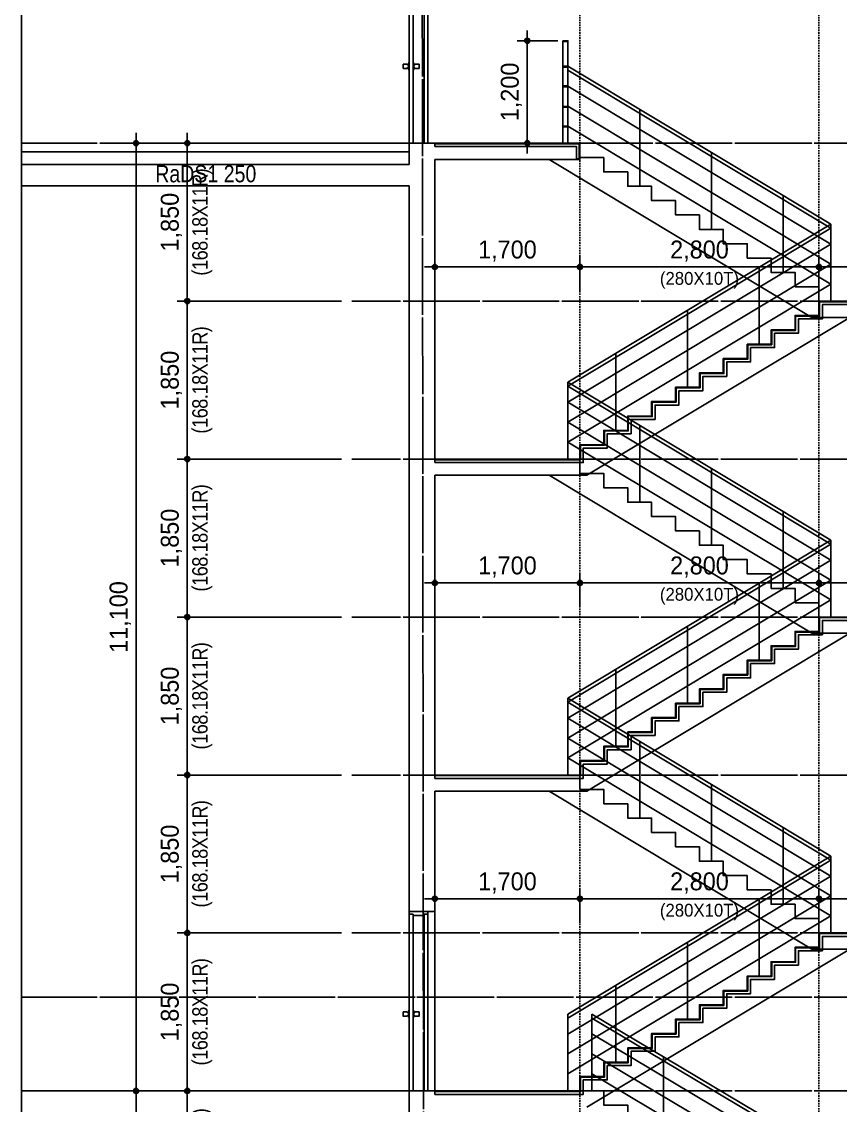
# Model space of a CAD drawing. Header units: millimetres. Extents: x 11948722 to 13111668, y -10771712 to -10232988.
# Drawn here: x 12461571 to 12471161, y -10547217 to -10534525 of the extents above; entities that cross this region are included whole.
import ezdxf
from ezdxf.enums import TextEntityAlignment as Align

# ---------------------------------------------------------------- set-up
doc = ezdxf.new("R2010")
doc.units = ezdxf.units.MM
doc.header["$LTSCALE"] = 150
doc.header["$MEASUREMENT"] = 0
doc.linetypes.add('CEN', pattern=[6.2, 6, -0.1, 0, -0.1])
doc.linetypes.add('Xref-계단단면도$0$H', pattern=[1, 0.6, -0.4])
doc.layers.get('0').update_dxf_attribs({"linetype": 'CONTINUOUS'})
doc.layers.get('Defpoints').update_dxf_attribs({"color": 117, "linetype": 'CONTINUOUS'})
for name, color, linetype in [('A-DOOR', 4, 'CONTINUOUS'), ('A-FIN-4', 9, 'CONTINUOUS'), ('A-중심선', 10, 'CEN'), ('CON-C', 2, 'CONTINUOUS'), ('ELE-06', 6, 'CONTINUOUS'), ('ELE-8', 8, 'CONTINUOUS'), ('Xref-계단단면도$0$3 dim0', 7, 'CONTINUOUS'), ('Xref-계단단면도$0$A-CEIL', 6, 'CONTINUOUS'), ('Xref-계단단면도$0$A-DIM', 7, 'CONTINUOUS')]:
    doc.layers.add(name, color=color, linetype=linetype)
doc.styles.add('A.NARROW', font='ARIALN.TTF')
doc.styles.add('Xref-계단단면도$0$나눔고딕 Se', font='')
doc.styles.get('Xref-계단단면도$0$나눔고딕 Se').set_extended_font_data('Dotum')
doc.dimstyles.new('Xref-계단단면도$0$A1-100', dxfattribs={"dimtxt": 3, "dimasz": 1, "dimexe": 2, "dimexo": 2, "dimgap": 1, "dimtad": 1, "dimdec": 0, "dimzin": 12, "dimdsep": 46, "dimlunit": 6, "dimtxsty": 'Xref-계단단면도$0$나눔고딕 Se', "dimblk1": 'Xref-계단단면도$0$DIMDOT', "dimblk2": 'Xref-계단단면도$0$DIMDOT', "dimsah": 1, "dimcen": -1, "dimdle": 2, "dimclrd": 256, "dimclre": 256, "dimclrt": 3, "dimadec": 0, "dimazin": 0, "dimtfac": 1, "dimtdec": 0, "dimtix": 1, "dimtmove": 2, "dimatfit": 3, "dimldrblk": 'Xref-계단단면도$0$DIMDOT', "dimfxl": 1, "dimtvp": 1, "dimtolj": 1, "dimtzin": 12, "dimlwd": -1, "dimlwe": -1, "dimarcsym": 0})

# ---------------------------------------------------------------- blocks, each defined once
blk = doc.blocks.new('Xref-계단단면도$0$DIMDOT')
at = {"color": 0}
blk.add_line((-2, 0), (2, 0), dxfattribs=at)
for radius in [0.5, 0.25]:
    blk.add_circle((0, 0), radius, dxfattribs=at)
blk = doc.blocks.new('*D413')
at = {"layer": 'Defpoints', "color": 0, "ltscale": 1200}
for p in [(12457971, -10531448), (12461571, -10531448), (12461571, -10565948)]:
    blk.add_point(p, dxfattribs=at)
at = {"layer": 'Xref-계단단면도$0$3 dim0'}
for p, q in [((12461451, -10531448), (12457851, -10531448)), ((12457971, -10565888), (12457971, -10531508)), ((12461451, -10565948), (12457851, -10565948))]:
    blk.add_line(p, q, dxfattribs=at)
at = {"layer": 'Xref-계단단면도$0$3 dim0', "ltscale": 1200, "xscale": 60, "yscale": 60, "zscale": 60}
for p, rotation in [((12457971, -10531448), 90), ((12457971, -10565948), 270)]:
    blk.add_blockref('Xref-계단단면도$0$DIMDOT', p, dxfattribs=dict(at, rotation=rotation))
at = {"layer": 'Xref-계단단면도$0$3 dim0', "color": 3, "ltscale": 1200, "insert": (12457785, -10548698), "char_height": 210, "attachment_point": 5, "rotation": 90, "style": 'Xref-계단단면도$0$나눔고딕 Se'}
blk.add_mtext('\\A1;34,500', dxfattribs=at)
blk = doc.blocks.new('*D401')
at = {"layer": 'Defpoints', "color": 0, "lineweight": -3, "ltscale": 1200}
for p in [(12468111, -10537398), (12466411, -10537798), (12468111, -10537798)]:
    blk.add_point(p, dxfattribs=at)
at = {"layer": 'Xref-계단단면도$0$3 dim0'}
for p, q in [((12466411, -10537678), (12466411, -10537278)), ((12468111, -10537678), (12468111, -10537278)), ((12466471, -10537398), (12468051, -10537398))]:
    blk.add_line(p, q, dxfattribs=at)
at = {"layer": 'Xref-계단단면도$0$3 dim0', "ltscale": 1200, "xscale": 60, "yscale": 60, "zscale": 60, "rotation": 180}
blk.add_blockref('Xref-계단단면도$0$DIMDOT', (12466411, -10537398), dxfattribs=at)
at = {"layer": 'Xref-계단단면도$0$3 dim0', "ltscale": 1200, "xscale": 60, "yscale": 60, "zscale": 60}
blk.add_blockref('Xref-계단단면도$0$DIMDOT', (12468111, -10537398), dxfattribs=at)
at = {"layer": 'Xref-계단단면도$0$3 dim0', "color": 3, "ltscale": 1200, "insert": (12467261, -10537213), "char_height": 210, "attachment_point": 5, "style": 'Xref-계단단면도$0$나눔고딕 Se'}
blk.add_mtext('\\A1;1,700', dxfattribs=at)
blk = doc.blocks.new('*D402')
at = {"layer": 'Defpoints', "color": 0, "lineweight": -3, "ltscale": 1200}
for p in [(12470911, -10537398), (12468111, -10537798), (12470911, -10537798)]:
    blk.add_point(p, dxfattribs=at)
at = {"layer": 'Xref-계단단면도$0$3 dim0'}
for p, q in [((12468111, -10537678), (12468111, -10537278)), ((12470911, -10537678), (12470911, -10537278)), ((12468171, -10537398), (12470851, -10537398))]:
    blk.add_line(p, q, dxfattribs=at)
at = {"layer": 'Xref-계단단면도$0$3 dim0', "ltscale": 1200, "xscale": 60, "yscale": 60, "zscale": 60, "rotation": 180}
blk.add_blockref('Xref-계단단면도$0$DIMDOT', (12468111, -10537398), dxfattribs=at)
at = {"layer": 'Xref-계단단면도$0$3 dim0', "ltscale": 1200, "xscale": 60, "yscale": 60, "zscale": 60}
blk.add_blockref('Xref-계단단면도$0$DIMDOT', (12470911, -10537398), dxfattribs=at)
at = {"layer": 'Xref-계단단면도$0$3 dim0', "color": 3, "ltscale": 1200, "char_height": 210, "attachment_point": 5, "style": 'Xref-계단단면도$0$나눔고딕 Se'}
for s, insert in [('\\A1;2,800', (12469511, -10537213)), ('\\H0.714286x;(280X10T)', (12469511, -10537554))]:
    blk.add_mtext(s, dxfattribs=dict(at, insert=insert))
blk = doc.blocks.new('*D403')
at = {"layer": 'Defpoints', "color": 0, "lineweight": -3, "ltscale": 1200}
for p in [(12472311, -10537398), (12470910, -10537798), (12472311, -10537798)]:
    blk.add_point(p, dxfattribs=at)
at = {"layer": 'Xref-계단단면도$0$3 dim0'}
for p, q in [((12470910, -10537678), (12470910, -10537278)), ((12472311, -10537678), (12472311, -10537278)), ((12470970, -10537398), (12472251, -10537398))]:
    blk.add_line(p, q, dxfattribs=at)
at = {"layer": 'Xref-계단단면도$0$3 dim0', "ltscale": 1200, "xscale": 60, "yscale": 60, "zscale": 60, "rotation": 180}
blk.add_blockref('Xref-계단단면도$0$DIMDOT', (12470910, -10537398), dxfattribs=at)
at = {"layer": 'Xref-계단단면도$0$3 dim0', "ltscale": 1200, "xscale": 60, "yscale": 60, "zscale": 60}
blk.add_blockref('Xref-계단단면도$0$DIMDOT', (12472311, -10537398), dxfattribs=at)
at = {"layer": 'Xref-계단단면도$0$3 dim0', "color": 3, "ltscale": 1200, "insert": (12471610, -10537213), "char_height": 210, "attachment_point": 5, "style": 'Xref-계단단면도$0$나눔고딕 Se'}
blk.add_mtext('\\A1;1,400', dxfattribs=at)
blk = doc.blocks.new('*D404')
at = {"layer": 'Defpoints', "color": 0, "lineweight": -3, "ltscale": 1200}
for p in [(12468111, -10541098), (12466411, -10541498), (12468111, -10541498)]:
    blk.add_point(p, dxfattribs=at)
at = {"layer": 'Xref-계단단면도$0$3 dim0'}
for p, q in [((12466411, -10541378), (12466411, -10540978)), ((12468111, -10541378), (12468111, -10540978)), ((12466471, -10541098), (12468051, -10541098))]:
    blk.add_line(p, q, dxfattribs=at)
at = {"layer": 'Xref-계단단면도$0$3 dim0', "ltscale": 1200, "xscale": 60, "yscale": 60, "zscale": 60, "rotation": 180}
blk.add_blockref('Xref-계단단면도$0$DIMDOT', (12466411, -10541098), dxfattribs=at)
at = {"layer": 'Xref-계단단면도$0$3 dim0', "ltscale": 1200, "xscale": 60, "yscale": 60, "zscale": 60}
blk.add_blockref('Xref-계단단면도$0$DIMDOT', (12468111, -10541098), dxfattribs=at)
at = {"layer": 'Xref-계단단면도$0$3 dim0', "color": 3, "ltscale": 1200, "insert": (12467261, -10540913), "char_height": 210, "attachment_point": 5, "style": 'Xref-계단단면도$0$나눔고딕 Se'}
blk.add_mtext('\\A1;1,700', dxfattribs=at)
blk = doc.blocks.new('*D405')
at = {"layer": 'Defpoints', "color": 0, "lineweight": -3, "ltscale": 1200}
for p in [(12470911, -10541098), (12468111, -10541498), (12470911, -10541498)]:
    blk.add_point(p, dxfattribs=at)
at = {"layer": 'Xref-계단단면도$0$3 dim0'}
for p, q in [((12468111, -10541378), (12468111, -10540978)), ((12470911, -10541378), (12470911, -10540978)), ((12468171, -10541098), (12470851, -10541098))]:
    blk.add_line(p, q, dxfattribs=at)
at = {"layer": 'Xref-계단단면도$0$3 dim0', "ltscale": 1200, "xscale": 60, "yscale": 60, "zscale": 60, "rotation": 180}
blk.add_blockref('Xref-계단단면도$0$DIMDOT', (12468111, -10541098), dxfattribs=at)
at = {"layer": 'Xref-계단단면도$0$3 dim0', "ltscale": 1200, "xscale": 60, "yscale": 60, "zscale": 60}
blk.add_blockref('Xref-계단단면도$0$DIMDOT', (12470911, -10541098), dxfattribs=at)
at = {"layer": 'Xref-계단단면도$0$3 dim0', "color": 3, "ltscale": 1200, "char_height": 210, "attachment_point": 5, "style": 'Xref-계단단면도$0$나눔고딕 Se'}
for s, insert in [('\\A1;2,800', (12469511, -10540913)), ('\\H0.714286x;(280X10T)', (12469511, -10541254))]:
    blk.add_mtext(s, dxfattribs=dict(at, insert=insert))
blk = doc.blocks.new('*D406')
at = {"layer": 'Defpoints', "color": 0, "lineweight": -3, "ltscale": 1200}
for p in [(12472311, -10541098), (12470911, -10541498), (12472311, -10541498)]:
    blk.add_point(p, dxfattribs=at)
at = {"layer": 'Xref-계단단면도$0$3 dim0'}
for p, q in [((12470911, -10541378), (12470911, -10540978)), ((12472311, -10541378), (12472311, -10540978)), ((12470971, -10541098), (12472251, -10541098))]:
    blk.add_line(p, q, dxfattribs=at)
at = {"layer": 'Xref-계단단면도$0$3 dim0', "ltscale": 1200, "xscale": 60, "yscale": 60, "zscale": 60, "rotation": 180}
blk.add_blockref('Xref-계단단면도$0$DIMDOT', (12470911, -10541098), dxfattribs=at)
at = {"layer": 'Xref-계단단면도$0$3 dim0', "ltscale": 1200, "xscale": 60, "yscale": 60, "zscale": 60}
blk.add_blockref('Xref-계단단면도$0$DIMDOT', (12472311, -10541098), dxfattribs=at)
at = {"layer": 'Xref-계단단면도$0$3 dim0', "color": 3, "ltscale": 1200, "insert": (12471611, -10540913), "char_height": 210, "attachment_point": 5, "style": 'Xref-계단단면도$0$나눔고딕 Se'}
blk.add_mtext('\\A1;1,400', dxfattribs=at)
blk = doc.blocks.new('*D407')
at = {"layer": 'Defpoints', "color": 0, "lineweight": -3, "ltscale": 1200}
for p in [(12468111, -10544798), (12466411, -10545198), (12468111, -10545198)]:
    blk.add_point(p, dxfattribs=at)
at = {"layer": 'Xref-계단단면도$0$3 dim0'}
for p, q in [((12466411, -10545078), (12466411, -10544678)), ((12468111, -10545078), (12468111, -10544678)), ((12466471, -10544798), (12468051, -10544798))]:
    blk.add_line(p, q, dxfattribs=at)
at = {"layer": 'Xref-계단단면도$0$3 dim0', "ltscale": 1200, "xscale": 60, "yscale": 60, "zscale": 60, "rotation": 180}
blk.add_blockref('Xref-계단단면도$0$DIMDOT', (12466411, -10544798), dxfattribs=at)
at = {"layer": 'Xref-계단단면도$0$3 dim0', "ltscale": 1200, "xscale": 60, "yscale": 60, "zscale": 60}
blk.add_blockref('Xref-계단단면도$0$DIMDOT', (12468111, -10544798), dxfattribs=at)
at = {"layer": 'Xref-계단단면도$0$3 dim0', "color": 3, "ltscale": 1200, "insert": (12467261, -10544613), "char_height": 210, "attachment_point": 5, "style": 'Xref-계단단면도$0$나눔고딕 Se'}
blk.add_mtext('\\A1;1,700', dxfattribs=at)
blk = doc.blocks.new('*D408')
at = {"layer": 'Defpoints', "color": 0, "lineweight": -3, "ltscale": 1200}
for p in [(12470911, -10544798), (12468111, -10545198), (12470911, -10545198)]:
    blk.add_point(p, dxfattribs=at)
at = {"layer": 'Xref-계단단면도$0$3 dim0'}
for p, q in [((12468111, -10545078), (12468111, -10544678)), ((12470911, -10545078), (12470911, -10544678)), ((12468171, -10544798), (12470851, -10544798))]:
    blk.add_line(p, q, dxfattribs=at)
at = {"layer": 'Xref-계단단면도$0$3 dim0', "ltscale": 1200, "xscale": 60, "yscale": 60, "zscale": 60, "rotation": 180}
blk.add_blockref('Xref-계단단면도$0$DIMDOT', (12468111, -10544798), dxfattribs=at)
at = {"layer": 'Xref-계단단면도$0$3 dim0', "ltscale": 1200, "xscale": 60, "yscale": 60, "zscale": 60}
blk.add_blockref('Xref-계단단면도$0$DIMDOT', (12470911, -10544798), dxfattribs=at)
at = {"layer": 'Xref-계단단면도$0$3 dim0', "color": 3, "ltscale": 1200, "char_height": 210, "attachment_point": 5, "style": 'Xref-계단단면도$0$나눔고딕 Se'}
for s, insert in [('\\A1;2,800', (12469511, -10544613)), ('\\H0.714286x;(280X10T)', (12469511, -10544954))]:
    blk.add_mtext(s, dxfattribs=dict(at, insert=insert))
blk = doc.blocks.new('*D409')
at = {"layer": 'Defpoints', "color": 0, "lineweight": -3, "ltscale": 1200}
for p in [(12472311, -10544798), (12470911, -10545198), (12472311, -10545198)]:
    blk.add_point(p, dxfattribs=at)
at = {"layer": 'Xref-계단단면도$0$3 dim0'}
for p, q in [((12470911, -10545078), (12470911, -10544678)), ((12472311, -10545078), (12472311, -10544678)), ((12470971, -10544798), (12472251, -10544798))]:
    blk.add_line(p, q, dxfattribs=at)
at = {"layer": 'Xref-계단단면도$0$3 dim0', "ltscale": 1200, "xscale": 60, "yscale": 60, "zscale": 60, "rotation": 180}
blk.add_blockref('Xref-계단단면도$0$DIMDOT', (12470911, -10544798), dxfattribs=at)
at = {"layer": 'Xref-계단단면도$0$3 dim0', "ltscale": 1200, "xscale": 60, "yscale": 60, "zscale": 60}
blk.add_blockref('Xref-계단단면도$0$DIMDOT', (12472311, -10544798), dxfattribs=at)
at = {"layer": 'Xref-계단단면도$0$3 dim0', "color": 3, "ltscale": 1200, "insert": (12471611, -10544613), "char_height": 210, "attachment_point": 5, "style": 'Xref-계단단면도$0$나눔고딕 Se'}
blk.add_mtext('\\A1;1,400', dxfattribs=at)
blk = doc.blocks.new('*U136')
at = {"layer": 'A-DOOR'}
for p, q in [((-200, 0), (-200, 2070)), ((-155, 0), (-155, 2055)), ((-200, 0), (-25, 0))]:
    blk.add_line(p, q, dxfattribs=at)
for points in [[(10, 2100), (20, 2100), (20, 2070), (-25, 2070), (-25, 2055), (-155, 2055), (-155, 2070), (-200, 2070), (-200, 2100), (-190, 2100)], [(-35, 915), (-55, 925), (-95, 925), (-95, 875), (-55, 875), (-35, 885)], [(-25, 945), (-35, 935), (-35, 865), (-25, 855)], [(20, 945), (30, 935), (30, 865), (20, 855)], [(30, 885), (50, 875), (90, 875), (90, 925), (50, 925), (30, 915)]]:
    blk.add_lwpolyline(points, dxfattribs=at)
blk.add_lwpolyline([(20, 0), (-25, 0), (-25, 2070), (20, 2070)], close=True, dxfattribs=at)
blk = doc.blocks.new('*D400')
at = {"layer": 'Defpoints', "color": 0, "lineweight": -3, "ltscale": 1200}
for p in [(12467971, -10534748), (12467494, -10535948), (12467971, -10535948)]:
    blk.add_point(p, dxfattribs=at)
at = {"layer": 'Xref-계단단면도$0$3 dim0'}
for p, q in [((12467851, -10534748), (12467374, -10534748)), ((12467494, -10534808), (12467494, -10535888)), ((12467851, -10535948), (12467374, -10535948))]:
    blk.add_line(p, q, dxfattribs=at)
at = {"layer": 'Xref-계단단면도$0$3 dim0', "ltscale": 1200, "xscale": 60, "yscale": 60, "zscale": 60}
for p, rotation in [((12467494, -10534748), 90), ((12467494, -10535948), 270)]:
    blk.add_blockref('Xref-계단단면도$0$DIMDOT', p, dxfattribs=dict(at, rotation=rotation))
at = {"layer": 'Xref-계단단면도$0$3 dim0', "color": 3, "ltscale": 1200, "insert": (12467308, -10535348), "char_height": 210, "attachment_point": 5, "rotation": 90, "style": 'Xref-계단단면도$0$나눔고딕 Se'}
blk.add_mtext('\\A1;1,200', dxfattribs=at)
blk = doc.blocks.new('*D2018')
at = {"layer": 'Defpoints', "color": 0, "ltscale": 1200}
for p in [(12465437, -10545198), (12463511, -10547048), (12465437, -10547048)]:
    blk.add_point(p, dxfattribs=at)
at = {"layer": 'Xref-계단단면도$0$3 dim0'}
for p, q in [((12465317, -10545198), (12463391, -10545198)), ((12463511, -10545258), (12463511, -10546988)), ((12465317, -10547048), (12463391, -10547048))]:
    blk.add_line(p, q, dxfattribs=at)
at = {"layer": 'Xref-계단단면도$0$3 dim0', "ltscale": 1200, "xscale": 60, "yscale": 60, "zscale": 60}
for p, rotation in [((12463511, -10545198), 90), ((12463511, -10547048), 270)]:
    blk.add_blockref('Xref-계단단면도$0$DIMDOT', p, dxfattribs=dict(at, rotation=rotation))
at = {"layer": 'Xref-계단단면도$0$3 dim0', "color": 3, "ltscale": 1200, "char_height": 210, "attachment_point": 5, "rotation": 90, "style": 'Xref-계단단면도$0$나눔고딕 Se'}
for s, insert in [('\\H0.85714x;\\W0.9;\\T0.95;(168.18X11R)', (12463686, -10546123)), ('\\A1;1,850', (12463325, -10546123))]:
    blk.add_mtext(s, dxfattribs=dict(at, insert=insert))
blk = doc.blocks.new('*D2019')
at = {"layer": 'Defpoints', "color": 0, "ltscale": 1200}
for p in [(12463511, -10543348), (12465437, -10543348), (12465437, -10545198)]:
    blk.add_point(p, dxfattribs=at)
at = {"layer": 'Xref-계단단면도$0$3 dim0'}
for p, q in [((12465317, -10543348), (12463391, -10543348)), ((12463511, -10545138), (12463511, -10543408)), ((12465317, -10545198), (12463391, -10545198))]:
    blk.add_line(p, q, dxfattribs=at)
at = {"layer": 'Xref-계단단면도$0$3 dim0', "ltscale": 1200, "xscale": 60, "yscale": 60, "zscale": 60}
for p, rotation in [((12463511, -10543348), 90), ((12463511, -10545198), 270)]:
    blk.add_blockref('Xref-계단단면도$0$DIMDOT', p, dxfattribs=dict(at, rotation=rotation))
at = {"layer": 'Xref-계단단면도$0$3 dim0', "color": 3, "ltscale": 1200, "char_height": 210, "attachment_point": 5, "rotation": 90, "style": 'Xref-계단단면도$0$나눔고딕 Se'}
for s, insert in [('\\H0.85714x;\\W0.9;\\T0.95;(168.18X11R)', (12463686, -10544273)), ('\\A1;1,850', (12463325, -10544273))]:
    blk.add_mtext(s, dxfattribs=dict(at, insert=insert))
blk = doc.blocks.new('*D2020')
at = {"layer": 'Defpoints', "color": 0, "ltscale": 1200}
for p in [(12465437, -10541498), (12463511, -10543348), (12465437, -10543348)]:
    blk.add_point(p, dxfattribs=at)
at = {"layer": 'Xref-계단단면도$0$3 dim0'}
for p, q in [((12465317, -10541498), (12463391, -10541498)), ((12463511, -10541558), (12463511, -10543288)), ((12465317, -10543348), (12463391, -10543348))]:
    blk.add_line(p, q, dxfattribs=at)
at = {"layer": 'Xref-계단단면도$0$3 dim0', "ltscale": 1200, "xscale": 60, "yscale": 60, "zscale": 60}
for p, rotation in [((12463511, -10541498), 90), ((12463511, -10543348), 270)]:
    blk.add_blockref('Xref-계단단면도$0$DIMDOT', p, dxfattribs=dict(at, rotation=rotation))
at = {"layer": 'Xref-계단단면도$0$3 dim0', "color": 3, "ltscale": 1200, "char_height": 210, "attachment_point": 5, "rotation": 90, "style": 'Xref-계단단면도$0$나눔고딕 Se'}
for s, insert in [('\\H0.85714x;\\W0.9;\\T0.95;(168.18X11R)', (12463686, -10542423)), ('\\A1;1,850', (12463325, -10542423))]:
    blk.add_mtext(s, dxfattribs=dict(at, insert=insert))
blk = doc.blocks.new('*D2021')
at = {"layer": 'Defpoints', "color": 0, "ltscale": 1200}
for p in [(12463511, -10539648), (12465437, -10539648), (12465437, -10541498)]:
    blk.add_point(p, dxfattribs=at)
at = {"layer": 'Xref-계단단면도$0$3 dim0'}
for p, q in [((12465317, -10539648), (12463391, -10539648)), ((12463511, -10541438), (12463511, -10539708)), ((12465317, -10541498), (12463391, -10541498))]:
    blk.add_line(p, q, dxfattribs=at)
at = {"layer": 'Xref-계단단면도$0$3 dim0', "ltscale": 1200, "xscale": 60, "yscale": 60, "zscale": 60}
for p, rotation in [((12463511, -10539648), 90), ((12463511, -10541498), 270)]:
    blk.add_blockref('Xref-계단단면도$0$DIMDOT', p, dxfattribs=dict(at, rotation=rotation))
at = {"layer": 'Xref-계단단면도$0$3 dim0', "color": 3, "ltscale": 1200, "char_height": 210, "attachment_point": 5, "rotation": 90, "style": 'Xref-계단단면도$0$나눔고딕 Se'}
for s, insert in [('\\H0.85714x;\\W0.9;\\T0.95;(168.18X11R)', (12463686, -10540573)), ('\\A1;1,850', (12463325, -10540573))]:
    blk.add_mtext(s, dxfattribs=dict(at, insert=insert))
blk = doc.blocks.new('*D2022')
at = {"layer": 'Defpoints', "color": 0, "ltscale": 1200}
for p in [(12465437, -10537798), (12463511, -10539648), (12465437, -10539648)]:
    blk.add_point(p, dxfattribs=at)
at = {"layer": 'Xref-계단단면도$0$3 dim0'}
for p, q in [((12465317, -10537798), (12463391, -10537798)), ((12463511, -10537858), (12463511, -10539588)), ((12465317, -10539648), (12463391, -10539648))]:
    blk.add_line(p, q, dxfattribs=at)
at = {"layer": 'Xref-계단단면도$0$3 dim0', "ltscale": 1200, "xscale": 60, "yscale": 60, "zscale": 60}
for p, rotation in [((12463511, -10537798), 90), ((12463511, -10539648), 270)]:
    blk.add_blockref('Xref-계단단면도$0$DIMDOT', p, dxfattribs=dict(at, rotation=rotation))
at = {"layer": 'Xref-계단단면도$0$3 dim0', "color": 3, "ltscale": 1200, "char_height": 210, "attachment_point": 5, "rotation": 90, "style": 'Xref-계단단면도$0$나눔고딕 Se'}
for s, insert in [('\\H0.85714x;\\W0.9;\\T0.95;(168.18X11R)', (12463686, -10538723)), ('\\A1;1,850', (12463325, -10538723))]:
    blk.add_mtext(s, dxfattribs=dict(at, insert=insert))
blk = doc.blocks.new('*D2023')
at = {"layer": 'Defpoints', "color": 0, "ltscale": 1200}
for p in [(12463511, -10535948), (12465437, -10535948), (12465437, -10537798)]:
    blk.add_point(p, dxfattribs=at)
at = {"layer": 'Xref-계단단면도$0$3 dim0'}
for p, q in [((12465317, -10535948), (12463391, -10535948)), ((12463511, -10537738), (12463511, -10536008)), ((12465317, -10537798), (12463391, -10537798))]:
    blk.add_line(p, q, dxfattribs=at)
at = {"layer": 'Xref-계단단면도$0$3 dim0', "ltscale": 1200, "xscale": 60, "yscale": 60, "zscale": 60}
for p, rotation in [((12463511, -10535948), 90), ((12463511, -10537798), 270)]:
    blk.add_blockref('Xref-계단단면도$0$DIMDOT', p, dxfattribs=dict(at, rotation=rotation))
at = {"layer": 'Xref-계단단면도$0$3 dim0', "color": 3, "ltscale": 1200, "char_height": 210, "attachment_point": 5, "rotation": 90, "style": 'Xref-계단단면도$0$나눔고딕 Se'}
for s, insert in [('\\H0.85714x;\\W0.9;\\T0.95;(168.18X11R)', (12463686, -10536873)), ('\\A1;1,850', (12463325, -10536873))]:
    blk.add_mtext(s, dxfattribs=dict(at, insert=insert))
blk = doc.blocks.new('*D2026')
at = {"layer": 'Defpoints', "color": 0, "ltscale": 1200}
for p in [(12465437, -10547048), (12462911, -10557048), (12465437, -10557048)]:
    blk.add_point(p, dxfattribs=at)
at = {"layer": 'Xref-계단단면도$0$3 dim0'}
for p, q in [((12465317, -10547048), (12462791, -10547048)), ((12462911, -10547108), (12462911, -10556988)), ((12465317, -10557048), (12462791, -10557048))]:
    blk.add_line(p, q, dxfattribs=at)
at = {"layer": 'Xref-계단단면도$0$3 dim0', "ltscale": 1200, "xscale": 60, "yscale": 60, "zscale": 60}
for p, rotation in [((12462911, -10547048), 90), ((12462911, -10557048), 270)]:
    blk.add_blockref('Xref-계단단면도$0$DIMDOT', p, dxfattribs=dict(at, rotation=rotation))
at = {"layer": 'Xref-계단단면도$0$3 dim0', "color": 3, "ltscale": 1200, "insert": (12462725, -10552048), "char_height": 210, "attachment_point": 5, "rotation": 90, "style": 'Xref-계단단면도$0$나눔고딕 Se'}
blk.add_mtext('\\A1;10,000', dxfattribs=at)
blk = doc.blocks.new('*D2027')
at = {"layer": 'Defpoints', "color": 0, "ltscale": 1200}
for p in [(12462911, -10535948), (12465437, -10535948), (12465437, -10547048)]:
    blk.add_point(p, dxfattribs=at)
at = {"layer": 'Xref-계단단면도$0$3 dim0'}
for p, q in [((12465317, -10535948), (12462791, -10535948)), ((12462911, -10546988), (12462911, -10536008)), ((12465317, -10547048), (12462791, -10547048))]:
    blk.add_line(p, q, dxfattribs=at)
at = {"layer": 'Xref-계단단면도$0$3 dim0', "ltscale": 1200, "xscale": 60, "yscale": 60, "zscale": 60}
for p, rotation in [((12462911, -10535948), 90), ((12462911, -10547048), 270)]:
    blk.add_blockref('Xref-계단단면도$0$DIMDOT', p, dxfattribs=dict(at, rotation=rotation))
at = {"layer": 'Xref-계단단면도$0$3 dim0', "color": 3, "ltscale": 1200, "insert": (12462725, -10541498), "char_height": 210, "attachment_point": 5, "rotation": 90, "style": 'Xref-계단단면도$0$나눔고딕 Se'}
blk.add_mtext('\\A1;11,100', dxfattribs=at)
blk = doc.blocks.new('*D2033')
at = {"layer": 'Defpoints', "color": 0, "ltscale": 1200}
for p in [(12459171, -10535948), (12461571, -10535948), (12461571, -10545948)]:
    blk.add_point(p, dxfattribs=at)
at = {"layer": 'Xref-계단단면도$0$3 dim0'}
for p, q in [((12461451, -10535948), (12459051, -10535948)), ((12459171, -10545888), (12459171, -10536008)), ((12461451, -10545948), (12459051, -10545948))]:
    blk.add_line(p, q, dxfattribs=at)
at = {"layer": 'Xref-계단단면도$0$3 dim0', "ltscale": 1200, "xscale": 60, "yscale": 60, "zscale": 60}
for p, rotation in [((12459171, -10535948), 90), ((12459171, -10545948), 270)]:
    blk.add_blockref('Xref-계단단면도$0$DIMDOT', p, dxfattribs=dict(at, rotation=rotation))
at = {"layer": 'Xref-계단단면도$0$3 dim0', "color": 3, "ltscale": 1200, "insert": (12458985, -10540948), "char_height": 210, "attachment_point": 5, "rotation": 90, "style": 'Xref-계단단면도$0$나눔고딕 Se'}
blk.add_mtext('\\A1;10,000', dxfattribs=at)
blk = doc.blocks.new('*D2034')
at = {"layer": 'Defpoints', "color": 0, "ltscale": 1200}
for p in [(12458571, -10531798), (12461571, -10531798), (12461571, -10535948)]:
    blk.add_point(p, dxfattribs=at)
at = {"layer": 'Xref-계단단면도$0$3 dim0'}
for p, q in [((12461451, -10531798), (12458451, -10531798)), ((12458571, -10535888), (12458571, -10531858)), ((12461451, -10535948), (12458451, -10535948))]:
    blk.add_line(p, q, dxfattribs=at)
at = {"layer": 'Xref-계단단면도$0$3 dim0', "ltscale": 1200, "xscale": 60, "yscale": 60, "zscale": 60}
for p, rotation in [((12458571, -10531798), 90), ((12458571, -10535948), 270)]:
    blk.add_blockref('Xref-계단단면도$0$DIMDOT', p, dxfattribs=dict(at, rotation=rotation))
at = {"layer": 'Xref-계단단면도$0$3 dim0', "color": 3, "ltscale": 1200, "insert": (12458385, -10533873), "char_height": 210, "attachment_point": 5, "rotation": 90, "style": 'Xref-계단단면도$0$나눔고딕 Se'}
blk.add_mtext('\\A1;4,150', dxfattribs=at)
blk = doc.blocks.new('*D2035')
at = {"layer": 'Defpoints', "color": 0, "ltscale": 1200}
for p in [(12461571, -10535948), (12458571, -10545948), (12461571, -10545948)]:
    blk.add_point(p, dxfattribs=at)
at = {"layer": 'Xref-계단단면도$0$3 dim0'}
for p, q in [((12461451, -10535948), (12458451, -10535948)), ((12458571, -10536008), (12458571, -10545888)), ((12461451, -10545948), (12458451, -10545948))]:
    blk.add_line(p, q, dxfattribs=at)
at = {"layer": 'Xref-계단단면도$0$3 dim0', "ltscale": 1200, "xscale": 60, "yscale": 60, "zscale": 60}
for p, rotation in [((12458571, -10535948), 90), ((12458571, -10545948), 270)]:
    blk.add_blockref('Xref-계단단면도$0$DIMDOT', p, dxfattribs=dict(at, rotation=rotation))
at = {"layer": 'Xref-계단단면도$0$3 dim0', "color": 3, "ltscale": 1200, "insert": (12458385, -10540948), "char_height": 210, "attachment_point": 5, "rotation": 90, "style": 'Xref-계단단면도$0$나눔고딕 Se'}
blk.add_mtext('\\A1;10,000', dxfattribs=at)
blk = doc.blocks.new('*D3487')
at = {"layer": 'Defpoints', "color": 0, "ltscale": 1200}
for p in [(12463511, -10547048), (12465437, -10547048), (12465437, -10548715)]:
    blk.add_point(p, dxfattribs=at)
at = {"layer": 'Xref-계단단면도$0$3 dim0'}
for p, q in [((12465317, -10547048), (12463391, -10547048)), ((12463511, -10548655), (12463511, -10547108)), ((12465317, -10548715), (12463391, -10548715))]:
    blk.add_line(p, q, dxfattribs=at)
at = {"layer": 'Xref-계단단면도$0$3 dim0', "ltscale": 1200, "xscale": 60, "yscale": 60, "zscale": 60}
for p, rotation in [((12463511, -10547048), 90), ((12463511, -10548715), 270)]:
    blk.add_blockref('Xref-계단단면도$0$DIMDOT', p, dxfattribs=dict(at, rotation=rotation))
at = {"layer": 'Xref-계단단면도$0$3 dim0', "color": 3, "ltscale": 1200, "char_height": 210, "attachment_point": 5, "rotation": 90, "style": 'Xref-계단단면도$0$나눔고딕 Se'}
for s, insert in [('\\H0.85714x;\\W0.9;\\T0.95;(166.67X10R)', (12463686, -10547881)), ('\\A1;1,667', (12463325, -10547881))]:
    blk.add_mtext(s, dxfattribs=dict(at, insert=insert))
blk = doc.blocks.new('zw$3F14')
at = {"layer": 'Xref-계단단면도$0$A-CEIL', "ltscale": 1200}
for p, q in [((0, 0), (0, 1200)), ((60, 0), (60, 1200))]:
    blk.add_line(p, q, dxfattribs=at)
at = {"layer": 'Xref-계단단면도$0$A-CEIL', "color": 4, "ltscale": 1200}
for points in [[(60, 1200), (0, 1200), (0, 1191), (60, 1191)], [(60, 900), (0, 900), (0, 891), (60, 891)], [(60, 670), (0, 670), (0, 661), (60, 661)], [(60, 430), (0, 430), (0, 421), (60, 421)], [(60, 200), (0, 200), (0, 191), (60, 191)]]:
    blk.add_lwpolyline(points, close=True, dxfattribs=at)

msp = doc.modelspace()

# ---------------------------------------------------------------- linework, layer by layer
at = {"layer": 'A-FIN-4'}
msp.add_line((12461570.5, -10536048.2), (12466110.5, -10536048.2), dxfattribs=at)
at = {"layer": 'A-중심선'}
for p, q in [((12466260.1, -10530548.2), (12466310.5, -10579256.2)), ((12479196.5, -10535948.2), (12461570.5, -10535948.2)), ((12479196.5, -10535948.2), (12465437.5, -10535948.2)), ((12473449.9, -10537798.2), (12465437.5, -10537798.2)), ((12473449.9, -10539648.2), (12465437.5, -10539648.2)), ((12473449.9, -10541498.2), (12465437.5, -10541498.2)), ((12473449.9, -10543348.2), (12465437.5, -10543348.2)), ((12473449.9, -10545198.2), (12465437.5, -10545198.2)), ((12479196.5, -10545948.2), (12461570.5, -10545948.2)), ((12479196.5, -10547048.2), (12465437.5, -10547048.2))]:
    msp.add_line(p, q, dxfattribs=at)
at = {"layer": 'CON-C', "ltscale": 1200}
for p, q in [((12466110.5, -10535948.2), (12466410.5, -10535948.2)), ((12466110.5, -10536198.2), (12466110.5, -10535948.2)), ((12466410.5, -10535948.2), (12466410.5, -10535988.2)), ((12461570.5, -10536198.2), (12466110.5, -10536198.2)), ((12466410.5, -10536138.2), (12466410.5, -10539688.2)), ((12466110.5, -10536448.2), (12461570.5, -10536448.2)), ((12466110.5, -10536448.2), (12466110.5, -10544948.2)), ((12468192.1, -10539838.2), (12471272.1, -10537988.2)), ((12466410.5, -10539838.2), (12466410.5, -10543388.2)), ((12466410.5, -10539838.2), (12468192.1, -10539838.2)), ((12468192.1, -10543538.2), (12471272.1, -10541688.2)), ((12466410.5, -10543538.2), (12468192.1, -10543538.2)), ((12466410.5, -10543538.2), (12466410.5, -10544948.2)), ((12466110.5, -10544948.2), (12466410.5, -10544948.2)), ((12468192.1, -10547238.2), (12471272.1, -10545388.2)), ((12466110.5, -10547048.2), (12466410.5, -10547048.2)), ((12466110.5, -10547048.2), (12466110.5, -10554948.2)), ((12466410.5, -10547048.2), (12466410.5, -10547088.2))]:
    msp.add_line(p, q, dxfattribs=at)
at = {"layer": 'CON-C', "ltscale": 1200, "flags": 128}
for points in [[(12466410.5, -10535988.2), (12468070.5, -10535988.2), (12468070.5, -10536138.2), (12466410.5, -10536138.2)], [(12466410.5, -10539688.2), (12468150.5, -10539688.2), (12468150.5, -10539520), (12468430.5, -10539520), (12468430.5, -10539351.8), (12468710.5, -10539351.8), (12468710.5, -10539183.6), (12468990.5, -10539183.6), (12468990.5, -10539015.4), (12469270.5, -10539015.4), (12469270.5, -10538847.3), (12469550.5, -10538847.3), (12469550.5, -10538679.1), (12469830.5, -10538679.1), (12469830.5, -10538510.9), (12470110.5, -10538510.9), (12470110.5, -10538342.7), (12470390.5, -10538342.7), (12470390.5, -10538174.5), (12470670.5, -10538174.5), (12470670.5, -10538006.3), (12470950.5, -10538006.3), (12470950.5, -10537838.2), (12472310.5, -10537838.2)], [(12466410.5, -10543388.2), (12468150.5, -10543388.2), (12468150.5, -10543220), (12468430.5, -10543220), (12468430.5, -10543051.8), (12468710.5, -10543051.8), (12468710.5, -10542883.6), (12468990.5, -10542883.6), (12468990.5, -10542715.4), (12469270.5, -10542715.4), (12469270.5, -10542547.3), (12469550.5, -10542547.3), (12469550.5, -10542379.1), (12469830.5, -10542379.1), (12469830.5, -10542210.9), (12470110.5, -10542210.9), (12470110.5, -10542042.7), (12470390.5, -10542042.7), (12470390.5, -10541874.5), (12470670.5, -10541874.5), (12470670.5, -10541706.3), (12470950.5, -10541706.3), (12470950.5, -10541538.2), (12472310.5, -10541538.2)], [(12466410.5, -10547088.2), (12468150.5, -10547088.2), (12468150.5, -10546920), (12468430.5, -10546920), (12468430.5, -10546751.8), (12468710.5, -10546751.8), (12468710.5, -10546583.6), (12468990.5, -10546583.6), (12468990.5, -10546415.4), (12469270.5, -10546415.4), (12469270.5, -10546247.3), (12469550.5, -10546247.3), (12469550.5, -10546079.1), (12469830.5, -10546079.1), (12469830.5, -10545910.9), (12470110.5, -10545910.9), (12470110.5, -10545742.7), (12470390.5, -10545742.7), (12470390.5, -10545574.5), (12470670.5, -10545574.5), (12470670.5, -10545406.3), (12470950.5, -10545406.3), (12470950.5, -10545238.2), (12472310.5, -10545238.2)]]:
    msp.add_lwpolyline(points, dxfattribs=at)
at = {"layer": 'Defpoints', "ltscale": 1200}
msp.add_lwpolyline([(12461570.5, -10530548.2), (12479196.5, -10530548.2), (12479196.5, -10580484.4), (12461570.5, -10580484.4)], close=True, dxfattribs=at)
at = {"layer": 'ELE-06'}
msp.add_line((12461570.5, -10547048.2), (12466260.5, -10547048.2), dxfattribs=at)
at = {"layer": 'ELE-8', "ltscale": 300}
for p, q in [((12471050.5, -10536898.2), (12467970.5, -10535048.2)), ((12471050.5, -10536944.8), (12467970.5, -10535094.8)), ((12471050.5, -10537131.5), (12467970.5, -10535281.5)), ((12471050.5, -10537364.8), (12467970.5, -10535514.8)), ((12468810.5, -10536452.7), (12468810.5, -10535552.7)), ((12471050.5, -10537598.1), (12467970.5, -10535748.1)), ((12469650.5, -10536957.3), (12469650.5, -10536057.3)), ((12466410.5, -10536138.2), (12467848.9, -10536138.2)), ((12467748.9, -10536138.2), (12470828.9, -10537988.2)), ((12470490.5, -10537461.8), (12470490.5, -10536561.8)), ((12471050.5, -10537798.2), (12471050.5, -10536898.2)), ((12470828.9, -10537988.2), (12472310.5, -10537988.2)), ((12471050.5, -10540598.2), (12467970.5, -10538748.2)), ((12467970.5, -10539648.2), (12467970.5, -10538748.2)), ((12471050.5, -10540644.8), (12467970.5, -10538794.8)), ((12471050.5, -10540831.5), (12467970.5, -10538981.5)), ((12471050.5, -10541064.8), (12467970.5, -10539214.8)), ((12468810.5, -10540152.7), (12468810.5, -10539252.7)), ((12471050.5, -10541298.1), (12467970.5, -10539448.1)), ((12469650.5, -10540657.3), (12469650.5, -10539757.3)), ((12466410.5, -10539838.2), (12467748.9, -10539838.2)), ((12467748.9, -10539838.2), (12470828.9, -10541688.2)), ((12470490.5, -10541161.8), (12470490.5, -10540261.8)), ((12471050.5, -10541498.2), (12471050.5, -10540598.2)), ((12470828.9, -10541688.2), (12472310.5, -10541688.2)), ((12471050.5, -10544298.2), (12467970.5, -10542448.2)), ((12467970.5, -10543348.2), (12467970.5, -10542448.2)), ((12471050.5, -10544344.8), (12467970.5, -10542494.8)), ((12471050.5, -10544531.5), (12467970.5, -10542681.5)), ((12471050.5, -10544764.8), (12467970.5, -10542914.8)), ((12468810.5, -10543852.7), (12468810.5, -10542952.7)), ((12471050.5, -10544998.1), (12467970.5, -10543148.1)), ((12469650.5, -10544357.3), (12469650.5, -10543457.3)), ((12466410.5, -10543538.2), (12467748.9, -10543538.2)), ((12467748.9, -10543538.2), (12470828.9, -10545388.2)), ((12470490.5, -10544861.8), (12470490.5, -10543961.8)), ((12471050.5, -10545198.2), (12471050.5, -10544298.2)), ((12466410.5, -10547048.2), (12466410.5, -10544948.2)), ((12470828.9, -10545388.2), (12472310.5, -10545388.2)), ((12471050.5, -10547814.8), (12468250.5, -10546148.2)), ((12468250.5, -10547048.2), (12468250.5, -10546148.2)), ((12471050.5, -10547861.4), (12468250.5, -10546194.7)), ((12471050.5, -10548047.6), (12468250.5, -10546380.9)), ((12471050.5, -10548280.3), (12468250.5, -10546613.7)), ((12469090.5, -10547548.2), (12469090.5, -10546648.2)), ((12471050.5, -10548513.1), (12468250.5, -10546846.4))]:
    msp.add_line(p, q, dxfattribs=at)
at = {"layer": 'ELE-8', "ltscale": 300, "flags": 128}
for points in [[(12466410.5, -10535948.2), (12468110.5, -10535948.2), (12468110.5, -10536116.3), (12468390.5, -10536116.3), (12468390.5, -10536284.5), (12468670.5, -10536284.5), (12468670.5, -10536452.7), (12468950.5, -10536452.7), (12468950.5, -10536620.9), (12469230.5, -10536620.9), (12469230.5, -10536789.1), (12469510.5, -10536789.1), (12469510.5, -10536957.3), (12469790.5, -10536957.3), (12469790.5, -10537125.4), (12470070.5, -10537125.4), (12470070.5, -10537293.6), (12470350.5, -10537293.6), (12470350.5, -10537461.8), (12470630.5, -10537461.8), (12470630.5, -10537630), (12470910.5, -10537630), (12470910.5, -10537798.2), (12472310.5, -10537798.2)], [(12466410.5, -10539648.2), (12468110.5, -10539648.2), (12468110.5, -10539816.3), (12468390.5, -10539816.3), (12468390.5, -10539984.5), (12468670.5, -10539984.5), (12468670.5, -10540152.7), (12468950.5, -10540152.7), (12468950.5, -10540320.9), (12469230.5, -10540320.9), (12469230.5, -10540489.1), (12469510.5, -10540489.1), (12469510.5, -10540657.3), (12469790.5, -10540657.3), (12469790.5, -10540825.4), (12470070.5, -10540825.4), (12470070.5, -10540993.6), (12470350.5, -10540993.6), (12470350.5, -10541161.8), (12470630.5, -10541161.8), (12470630.5, -10541330), (12470910.5, -10541330), (12470910.5, -10541498.2), (12472310.5, -10541498.2)], [(12466410.5, -10543348.2), (12468110.5, -10543348.2), (12468110.5, -10543516.3), (12468390.5, -10543516.3), (12468390.5, -10543684.5), (12468670.5, -10543684.5), (12468670.5, -10543852.7), (12468950.5, -10543852.7), (12468950.5, -10544020.9), (12469230.5, -10544020.9), (12469230.5, -10544189.1), (12469510.5, -10544189.1), (12469510.5, -10544357.3), (12469790.5, -10544357.3), (12469790.5, -10544525.4), (12470070.5, -10544525.4), (12470070.5, -10544693.6), (12470350.5, -10544693.6), (12470350.5, -10544861.8), (12470630.5, -10544861.8), (12470630.5, -10545030), (12470910.5, -10545030), (12470910.5, -10545198.2), (12472310.5, -10545198.2)], [(12472310.5, -10548714.8), (12470910.5, -10548714.8), (12470910.5, -10548548.2), (12470630.5, -10548548.2), (12470630.5, -10548381.5), (12470350.5, -10548381.5), (12470350.5, -10548214.8), (12470070.5, -10548214.8), (12470070.5, -10548048.2), (12469790.5, -10548048.2), (12469790.5, -10547881.5), (12469510.5, -10547881.5), (12469510.5, -10547714.8), (12469230.5, -10547714.8), (12469230.5, -10547548.2), (12468950.5, -10547548.2), (12468950.5, -10547381.5), (12468670.5, -10547381.5), (12468670.5, -10547214.8), (12468390.5, -10547214.8), (12468390.5, -10547048.2), (12466410.5, -10547048.2)]]:
    msp.add_lwpolyline(points, dxfattribs=at)
at = {"layer": 'Xref-계단단면도$0$A-CEIL', "ltscale": 1200}
for p, q in [((12467970.5, -10538748.2), (12471050.5, -10536898.2)), ((12467970.5, -10538794.8), (12471050.5, -10536944.8)), ((12471050.5, -10537798.2), (12471050.5, -10536898.2)), ((12467970.5, -10538981.5), (12471050.5, -10537131.5)), ((12467970.5, -10539214.8), (12471050.5, -10537364.8)), ((12470210.5, -10538302.7), (12470210.5, -10537402.7)), ((12467970.5, -10539448.1), (12471050.5, -10537598.1)), ((12469370.5, -10538807.3), (12469370.5, -10537907.3)), ((12468530.5, -10539311.8), (12468530.5, -10538411.8)), ((12467970.5, -10539648.2), (12467970.5, -10538748.2)), ((12467970.5, -10542448.2), (12471050.5, -10540598.2)), ((12467970.5, -10542494.8), (12471050.5, -10540644.8)), ((12471050.5, -10541498.2), (12471050.5, -10540598.2)), ((12467970.5, -10542681.5), (12471050.5, -10540831.5)), ((12467970.5, -10542914.8), (12471050.5, -10541064.8)), ((12470210.5, -10542002.7), (12470210.5, -10541102.7)), ((12467970.5, -10543148.1), (12471050.5, -10541298.1)), ((12469370.5, -10542507.3), (12469370.5, -10541607.3)), ((12468530.5, -10543011.8), (12468530.5, -10542111.8)), ((12467970.5, -10543348.2), (12467970.5, -10542448.2)), ((12467970.5, -10546148.2), (12471050.5, -10544298.2)), ((12467970.5, -10546194.8), (12471050.5, -10544344.8)), ((12471050.5, -10545198.2), (12471050.5, -10544298.2)), ((12467970.5, -10546381.5), (12471050.5, -10544531.5)), ((12467970.5, -10546614.8), (12471050.5, -10544764.8)), ((12470210.5, -10545702.7), (12470210.5, -10544802.7)), ((12467970.5, -10546848.1), (12471050.5, -10544998.1)), ((12469370.5, -10546207.3), (12469370.5, -10545307.3)), ((12468530.5, -10546711.8), (12468530.5, -10545811.8)), ((12467970.5, -10547048.2), (12467970.5, -10546148.2))]:
    msp.add_line(p, q, dxfattribs=at)
at = {"layer": 'Xref-계단단면도$0$A-CEIL', "ltscale": 1200, "flags": 128}
for points in [[(12466410.5, -10535948.2), (12468110.5, -10535948.2), (12468110.5, -10536138.2), (12468070.5, -10536138.2)], [(12466410.5, -10535955.2), (12468103.5, -10535955.2), (12468103.5, -10536131.2), (12468070.5, -10536131.2)], [(12466410.5, -10539648.2), (12468110.5, -10539648.2), (12468110.5, -10539480), (12468390.5, -10539480), (12468390.5, -10539311.8), (12468670.5, -10539311.8), (12468670.5, -10539143.6), (12468950.5, -10539143.6), (12468950.5, -10538975.4), (12469230.5, -10538975.4), (12469230.5, -10538807.3), (12469510.5, -10538807.3), (12469510.5, -10538639.1), (12469790.5, -10538639.1), (12469790.5, -10538470.9), (12470070.5, -10538470.9), (12470070.5, -10538302.7), (12470350.5, -10538302.7), (12470350.5, -10538134.5), (12470630.5, -10538134.5), (12470630.5, -10537966.3), (12470910.5, -10537966.3), (12470910.5, -10537798.2), (12472310.5, -10537798.2)], [(12466410.5, -10539655.2), (12468117.5, -10539655.2), (12468117.5, -10539487), (12468397.5, -10539487), (12468397.5, -10539318.8), (12468677.5, -10539318.8), (12468677.5, -10539150.6), (12468957.5, -10539150.6), (12468957.5, -10538982.4), (12469237.5, -10538982.4), (12469237.5, -10538814.3), (12469517.5, -10538814.3), (12469517.5, -10538646.1), (12469797.5, -10538646.1), (12469797.5, -10538477.9), (12470077.5, -10538477.9), (12470077.5, -10538309.7), (12470357.5, -10538309.7), (12470357.5, -10538141.5), (12470637.5, -10538141.5), (12470637.5, -10537973.3), (12470917.5, -10537973.3), (12470917.5, -10537805.2), (12472310.5, -10537805.2)], [(12466410.5, -10543348.2), (12468110.5, -10543348.2), (12468110.5, -10543180), (12468390.5, -10543180), (12468390.5, -10543011.8), (12468670.5, -10543011.8), (12468670.5, -10542843.6), (12468950.5, -10542843.6), (12468950.5, -10542675.4), (12469230.5, -10542675.4), (12469230.5, -10542507.3), (12469510.5, -10542507.3), (12469510.5, -10542339.1), (12469790.5, -10542339.1), (12469790.5, -10542170.9), (12470070.5, -10542170.9), (12470070.5, -10542002.7), (12470350.5, -10542002.7), (12470350.5, -10541834.5), (12470630.5, -10541834.5), (12470630.5, -10541666.3), (12470910.5, -10541666.3), (12470910.5, -10541498.2), (12472310.5, -10541498.2)], [(12466410.5, -10543355.2), (12468117.5, -10543355.2), (12468117.5, -10543187), (12468397.5, -10543187), (12468397.5, -10543018.8), (12468677.5, -10543018.8), (12468677.5, -10542850.6), (12468957.5, -10542850.6), (12468957.5, -10542682.4), (12469237.5, -10542682.4), (12469237.5, -10542514.3), (12469517.5, -10542514.3), (12469517.5, -10542346.1), (12469797.5, -10542346.1), (12469797.5, -10542177.9), (12470077.5, -10542177.9), (12470077.5, -10542009.7), (12470357.5, -10542009.7), (12470357.5, -10541841.5), (12470637.5, -10541841.5), (12470637.5, -10541673.3), (12470917.5, -10541673.3), (12470917.5, -10541505.2), (12472310.5, -10541505.2)], [(12466410.5, -10547048.2), (12468110.5, -10547048.2), (12468110.5, -10546880), (12468390.5, -10546880), (12468390.5, -10546711.8), (12468670.5, -10546711.8), (12468670.5, -10546543.6), (12468950.5, -10546543.6), (12468950.5, -10546375.4), (12469230.5, -10546375.4), (12469230.5, -10546207.3), (12469510.5, -10546207.3), (12469510.5, -10546039.1), (12469790.5, -10546039.1), (12469790.5, -10545870.9), (12470070.5, -10545870.9), (12470070.5, -10545702.7), (12470350.5, -10545702.7), (12470350.5, -10545534.5), (12470630.5, -10545534.5), (12470630.5, -10545366.3), (12470910.5, -10545366.3), (12470910.5, -10545198.2), (12472310.5, -10545198.2)], [(12466410.5, -10547055.2), (12468117.5, -10547055.2), (12468117.5, -10546887), (12468397.5, -10546887), (12468397.5, -10546718.8), (12468677.5, -10546718.8), (12468677.5, -10546550.6), (12468957.5, -10546550.6), (12468957.5, -10546382.4), (12469237.5, -10546382.4), (12469237.5, -10546214.3), (12469517.5, -10546214.3), (12469517.5, -10546046.1), (12469797.5, -10546046.1), (12469797.5, -10545877.9), (12470077.5, -10545877.9), (12470077.5, -10545709.7), (12470357.5, -10545709.7), (12470357.5, -10545541.5), (12470637.5, -10545541.5), (12470637.5, -10545373.3), (12470917.5, -10545373.3), (12470917.5, -10545205.2), (12472310.5, -10545205.2)]]:
    msp.add_lwpolyline(points, dxfattribs=at)
at = {"layer": 'Xref-계단단면도$0$A-DIM', "color": 135, "linetype": 'Xref-계단단면도$0$H', "ltscale": 0.2}
for p, q in [((12468110.5, -10532098.2), (12468110.5, -10547840.3)), ((12470910.5, -10532098.2), (12470910.5, -10577048.2))]:
    msp.add_line(p, q, dxfattribs=at)

# ---------------------------------------------------------------- block references
at = {"layer": 'A-DOOR', "xscale": -1}
for p in [(12466130.5, -10535948.2), (12466130.5, -10547048.2)]:
    msp.add_blockref('*U136', p, dxfattribs=at)
at = {"layer": 'Xref-계단단면도$0$A-CEIL', "ltscale": 1200, "xscale": -1}
msp.add_blockref('zw$3F14', (12467970.5, -10535948.2), dxfattribs=at)

# ---------------------------------------------------------------- texts
at = {"layer": 'Defpoints', "style": 'A.NARROW'}
msp.add_text('RaDS1 250', height=200, dxfattribs=at).set_placement((12463135.3, -10536306.4), align=Align.MIDDLE_LEFT)

# ---------------------------------------------------------------- dimensions: what is measured, and where the dimension line sits
at = {"layer": 'Xref-계단단면도$0$3 dim0'}
for base, p1, p2, angle, override, picture, middle in [((12457970.5, -10531448.2), (12461570.5, -10565948.2), (12461570.5, -10531448.2), 90, {"dimscale": 60, "dimtxt": 3.5}, '*D413', (12457785.1, -10548698.2)), ((12458570.5, -10531798.2), (12461570.5, -10535948.2), (12461570.5, -10531798.2), 90, {"dimscale": 60, "dimtxt": 3.5, "dimtxsty": 'Xref-계단단면도$0$나눔고딕 Se', "dimblk1": 'Xref-계단단면도$0$DIMDOT', "dimblk2": 'Xref-계단단면도$0$DIMDOT'}, '*D2034', (12458385.1, -10533873.2)), ((12467493.8, -10535948.2), (12467970.5, -10534748.2), (12467970.5, -10535948.2), 270, {"dimscale": 60, "dimtxt": 3.5}, '*D400', (12467308.5, -10535348.2)), ((12458570.5, -10545948.2), (12461570.5, -10535948.2), (12461570.5, -10545948.2), 270, {"dimscale": 60, "dimtxt": 3.5, "dimtxsty": 'Xref-계단단면도$0$나눔고딕 Se', "dimblk1": 'Xref-계단단면도$0$DIMDOT', "dimblk2": 'Xref-계단단면도$0$DIMDOT'}, '*D2035', (12458385.1, -10540948.2)), ((12459170.5, -10535948.2), (12461570.5, -10545948.2), (12461570.5, -10535948.2), 90, {"dimscale": 60, "dimtxt": 3.5, "dimtxsty": 'Xref-계단단면도$0$나눔고딕 Se', "dimblk1": 'Xref-계단단면도$0$DIMDOT', "dimblk2": 'Xref-계단단면도$0$DIMDOT'}, '*D2033', (12458985.1, -10540948.2)), ((12462910.5, -10535948.2), (12465437.5, -10547048.2), (12465437.5, -10535948.2), 90, {"dimscale": 60, "dimtxt": 3.5, "dimtxsty": 'Xref-계단단면도$0$나눔고딕 Se'}, '*D2027', (12462725.1, -10541498.2)), ((12462910.5, -10557048.2), (12465437.5, -10547048.2), (12465437.5, -10557048.2), 270, {"dimscale": 60, "dimtxt": 3.5, "dimtxsty": 'Xref-계단단면도$0$나눔고딕 Se'}, '*D2026', (12462725.1, -10552048.2))]:
    dim = msp.add_linear_dim(base=base, p1=p1, p2=p2, angle=angle, dimstyle='Xref-계단단면도$0$A1-100', override=override, dxfattribs=at)
    dim.commit()
    dim.dimension.update_dxf_attribs({"geometry": picture, "text_midpoint": middle})
for base, p1, p2, angle, text, picture, middle in [((12463510.5, -10535948.2), (12465437.5, -10537798.2), (12465437.5, -10535948.2), 90, '<>\\X\\H0.85714x;\\W0.9;\\T0.95;(168.18X11R)', '*D2023', (12463510.5, -10536873.2)), ((12463510.5, -10539648.2), (12465437.5, -10537798.2), (12465437.5, -10539648.2), 270, '<>\\X\\H0.85714x;\\W0.9;\\T0.95;(168.18X11R)', '*D2022', (12463510.5, -10538723.2)), ((12463510.5, -10539648.2), (12465437.5, -10541498.2), (12465437.5, -10539648.2), 90, '<>\\X\\H0.85714x;\\W0.9;\\T0.95;(168.18X11R)', '*D2021', (12463510.5, -10540573.2)), ((12463510.5, -10543348.2), (12465437.5, -10541498.2), (12465437.5, -10543348.2), 270, '<>\\X\\H0.85714x;\\W0.9;\\T0.95;(168.18X11R)', '*D2020', (12463510.5, -10542423.2)), ((12463510.5, -10543348.2), (12465437.5, -10545198.2), (12465437.5, -10543348.2), 90, '<>\\X\\H0.85714x;\\W0.9;\\T0.95;(168.18X11R)', '*D2019', (12463510.5, -10544273.2)), ((12463510.5, -10547048.2), (12465437.5, -10545198.2), (12465437.5, -10547048.2), 270, '<>\\X\\H0.85714x;\\W0.9;\\T0.95;(168.18X11R)', '*D2018', (12463510.5, -10546123.2)), ((12463510.5, -10547048.2), (12465437.5, -10548714.8), (12465437.5, -10547048.2), 90, '<>\\X\\H0.85714x;\\W0.9;\\T0.95;(166.67X10R)', '*D3487', (12463510.5, -10547881.5))]:
    dim = msp.add_linear_dim(base=base, p1=p1, p2=p2, angle=angle, text=text, dimstyle='Xref-계단단면도$0$A1-100', override={"dimscale": 60, "dimtxt": 3.5, "dimtxsty": 'Xref-계단단면도$0$나눔고딕 Se'}, dxfattribs=at)
    dim.commit()
    dim.dimension.update_dxf_attribs({"geometry": picture, "text_midpoint": middle})
for base, p1, p2, picture, middle in [((12468110.5, -10537398.2), (12466410.5, -10537798.2), (12468110.5, -10537798.2), '*D401', (12467260.5, -10537212.8)), ((12472310.5, -10537398.2), (12470910.5, -10537798.2), (12472310.5, -10537798.2), '*D403', (12471610.5, -10537212.8)), ((12468110.5, -10541098.2), (12466410.5, -10541498.2), (12468110.5, -10541498.2), '*D404', (12467260.5, -10540912.8)), ((12472310.5, -10541098.2), (12470910.5, -10541498.2), (12472310.5, -10541498.2), '*D406', (12471610.5, -10540912.8)), ((12468110.5, -10544798.2), (12466410.5, -10545198.2), (12468110.5, -10545198.2), '*D407', (12467260.5, -10544612.8)), ((12472310.5, -10544798.2), (12470910.5, -10545198.2), (12472310.5, -10545198.2), '*D409', (12471610.5, -10544612.8))]:
    dim = msp.add_linear_dim(base=base, p1=p1, p2=p2, dimstyle='Xref-계단단면도$0$A1-100', override={"dimscale": 60, "dimtxt": 3.5, "dimblk1": 'Xref-계단단면도$0$DIMDOT', "dimblk2": 'Xref-계단단면도$0$DIMDOT'}, dxfattribs=at)
    dim.commit()
    dim.dimension.update_dxf_attribs({"geometry": picture, "text_midpoint": middle})
for base, p1, p2, picture, middle in [((12470910.5, -10537398.2), (12468110.5, -10537798.2), (12470910.5, -10537798.2), '*D402', (12469510.5, -10537398.2)), ((12470910.5, -10541098.2), (12468110.5, -10541498.2), (12470910.5, -10541498.2), '*D405', (12469510.5, -10541098.2)), ((12470910.5, -10544798.2), (12468110.5, -10545198.2), (12470910.5, -10545198.2), '*D408', (12469510.5, -10544798.2))]:
    dim = msp.add_linear_dim(base=base, p1=p1, p2=p2, text='<>\\X\\H0.714286x;(280X10T)', dimstyle='Xref-계단단면도$0$A1-100', override={"dimscale": 60, "dimtxt": 3.5, "dimtxsty": 'Xref-계단단면도$0$나눔고딕 Se', "dimblk1": 'Xref-계단단면도$0$DIMDOT', "dimblk2": 'Xref-계단단면도$0$DIMDOT'}, dxfattribs=at)
    dim.commit()
    dim.dimension.update_dxf_attribs({"geometry": picture, "text_midpoint": middle})

doc.saveas('drawing.dxf')
